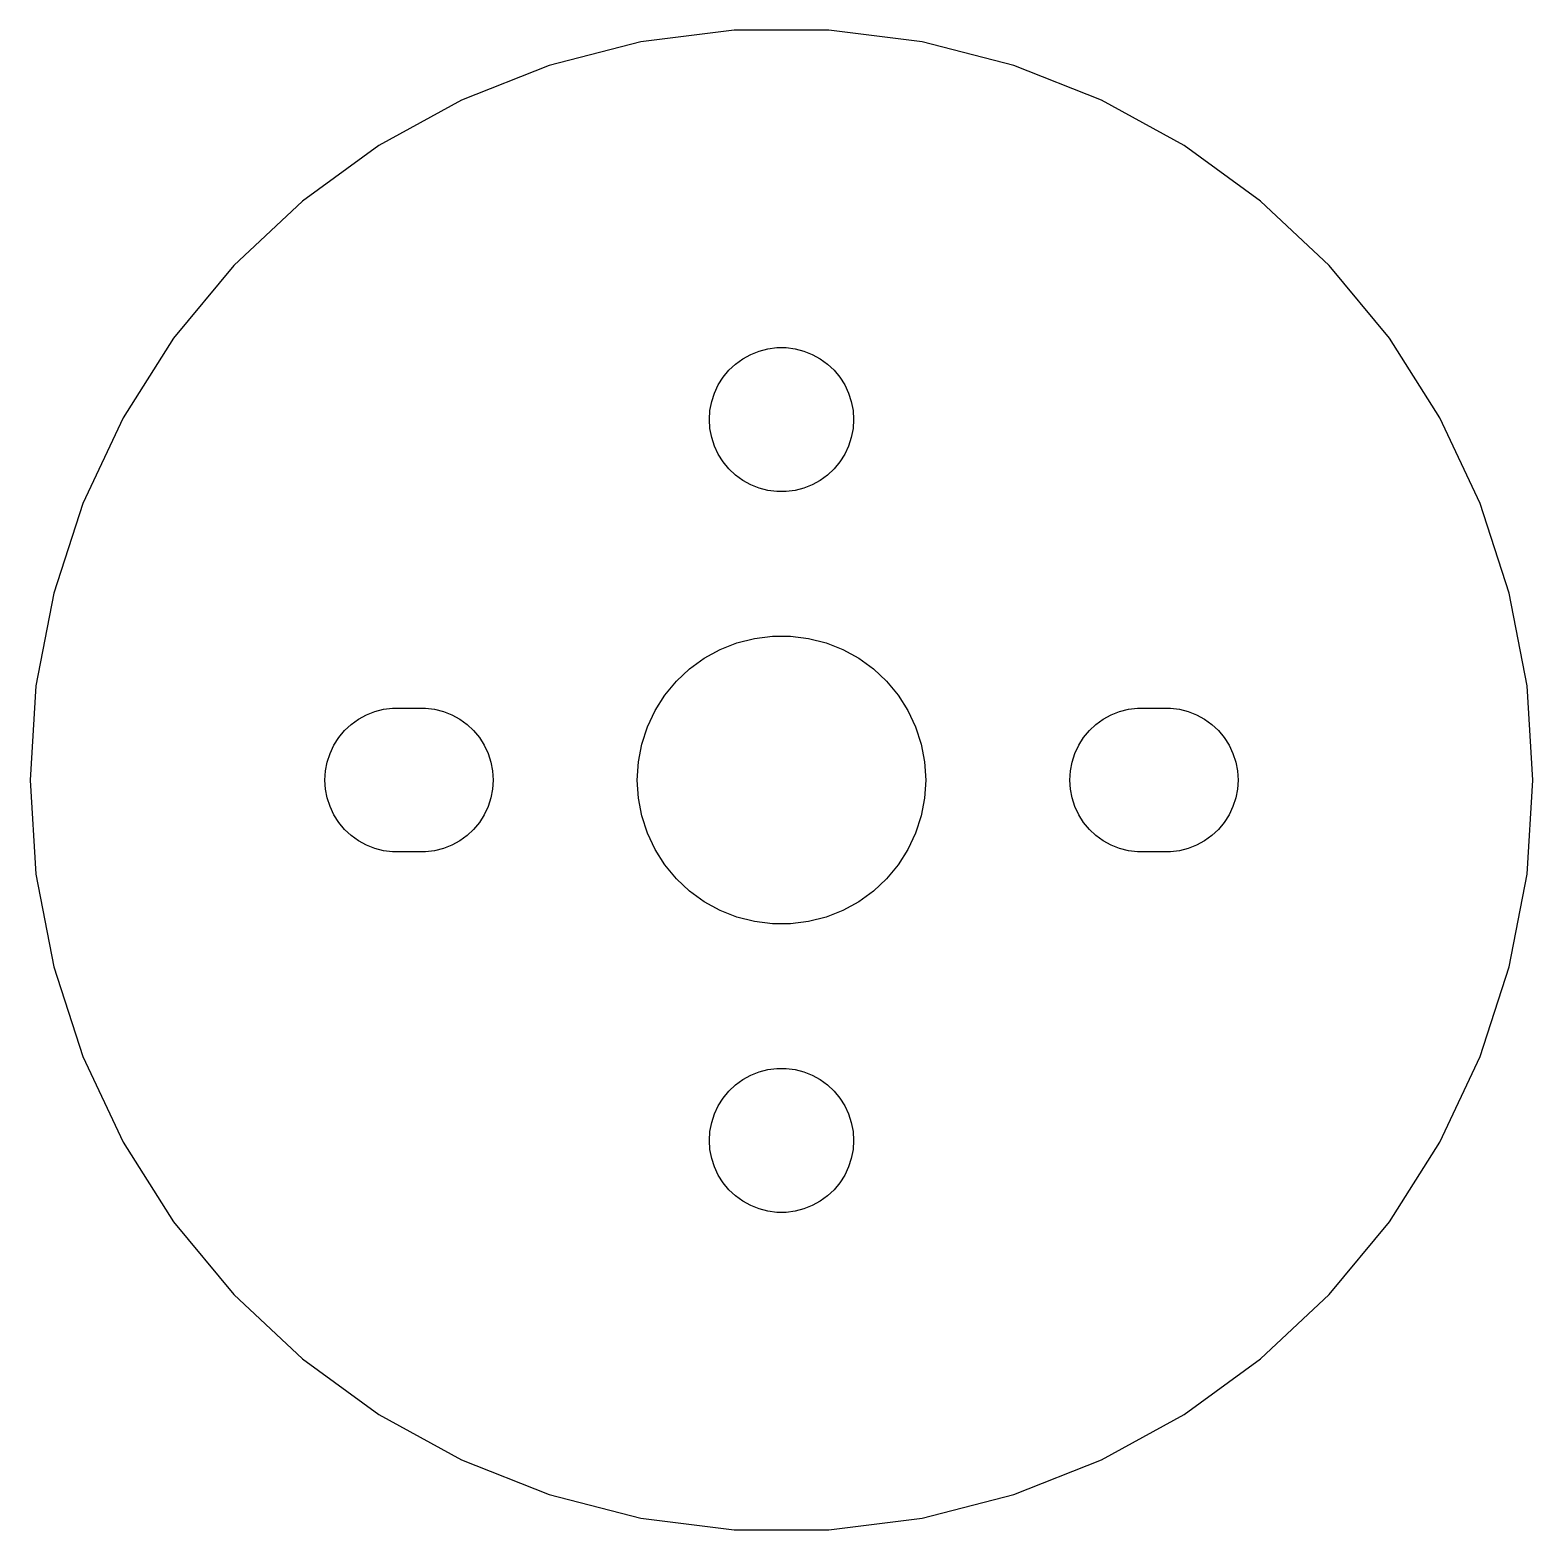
# Model space of a CAD drawing. Header units: metres. Extents: x -16 to 16, y -16 to 126.
# Drawn here: x -15.64 to 15.64, y -15.61 to 15.61 of the extents above.
import ezdxf

# ---------------------------------------------------------------- set-up
doc = ezdxf.new("R2010")
doc.units = ezdxf.units.M

msp = doc.modelspace()

# ---------------------------------------------------------------- linework, layer by layer
for p, q in [((-2.93004, 15.3598), (-4.83203, 14.8715)), ((-0.981842, 15.6059), (-2.93004, 15.3598)), ((0.981842, 15.6059), (-0.981842, 15.6059)), ((2.93004, 15.3598), (0.981842, 15.6059)), ((4.83203, 14.8715), (2.93004, 15.3598)), ((-4.83203, 14.8715), (-6.65782, 14.1486)), ((6.65782, 14.1486), (4.83203, 14.8715)), ((-6.65782, 14.1486), (-8.37862, 13.2026)), ((8.37862, 13.2026), (6.65782, 14.1486)), ((-8.37862, 13.2026), (-9.96727, 12.0484)), ((9.96727, 12.0484), (8.37862, 13.2026)), ((-9.96727, 12.0484), (-11.3987, 10.7041)), ((11.3987, 10.7041), (9.96727, 12.0484)), ((-11.3987, 10.7041), (-12.6504, 9.19107)), ((12.6504, 9.19107), (11.3987, 10.7041)), ((-12.6504, 9.19107), (-13.7026, 7.53308)), ((13.7026, 7.53308), (12.6504, 9.19107)), ((-0.956131, 8.65576), (-0.803726, 8.76648)), ((-0.803726, 8.76648), (-0.638657, 8.85724)), ((-0.638657, 8.85724), (-0.463516, 8.92657)), ((-0.463516, 8.92657), (-0.281067, 8.97342)), ((-0.281067, 8.97342), (-0.094177, 8.99704)), ((-0.094177, 8.99704), (0.094177, 8.99704)), ((0.094177, 8.99704), (0.281067, 8.97342)), ((0.281067, 8.97342), (0.463516, 8.92657)), ((0.463516, 8.92657), (0.638657, 8.85724)), ((0.638657, 8.85724), (0.803726, 8.76648)), ((0.803726, 8.76648), (0.956131, 8.65576)), ((-1.21352, 8.38167), (-1.09344, 8.52681)), ((-1.09344, 8.52681), (-0.956131, 8.65576)), ((0.956131, 8.65576), (1.09344, 8.52681)), ((1.09344, 8.52681), (1.21352, 8.38167)), ((-1.39465, 8.05219), (-1.31445, 8.22263)), ((-1.31445, 8.22263), (-1.21352, 8.38167)), ((1.21352, 8.38167), (1.31445, 8.22263)), ((1.31445, 8.22263), (1.39465, 8.05219)), ((-1.48816, 7.68799), (-1.45287, 7.87303)), ((-1.45287, 7.87303), (-1.39465, 8.05219)), ((1.39465, 8.05219), (1.45287, 7.87303)), ((1.45287, 7.87303), (1.48816, 7.68799)), ((-13.7026, 7.53308), (-14.5387, 5.75629)), ((-1.5, 7.5), (-1.48816, 7.68799)), ((1.48816, 7.68799), (1.5, 7.5)), ((14.5387, 5.75629), (13.7026, 7.53308)), ((-1.48816, 7.312), (-1.5, 7.5)), ((-1.45287, 7.12695), (-1.48816, 7.312)), ((1.48816, 7.312), (1.45287, 7.12695)), ((1.5, 7.5), (1.48816, 7.312)), ((-1.39465, 6.9478), (-1.45287, 7.12695)), ((-1.31445, 6.77736), (-1.39465, 6.9478)), ((1.39465, 6.9478), (1.31445, 6.77736)), ((1.45287, 7.12695), (1.39465, 6.9478)), ((-1.21352, 6.61832), (-1.31445, 6.77736)), ((-1.09344, 6.47318), (-1.21352, 6.61832)), ((1.21352, 6.61832), (1.09344, 6.47318)), ((1.31445, 6.77736), (1.21352, 6.61832)), ((-0.956131, 6.34422), (-1.09344, 6.47318)), ((-0.803726, 6.23351), (-0.956131, 6.34422)), ((0.956131, 6.34422), (0.803726, 6.23351)), ((1.09344, 6.47318), (0.956131, 6.34422)), ((-0.638657, 6.14275), (-0.803726, 6.23351)), ((-0.463516, 6.07341), (-0.638657, 6.14275)), ((-0.281067, 6.02657), (-0.463516, 6.07341)), ((-0.094177, 6.00294), (-0.281067, 6.02657)), ((0.094177, 6.00294), (-0.094177, 6.00294)), ((0.281067, 6.02657), (0.094177, 6.00294)), ((0.463516, 6.07341), (0.281067, 6.02657)), ((0.638657, 6.14275), (0.463516, 6.07341)), ((0.803726, 6.23351), (0.638657, 6.14275)), ((-14.5387, 5.75629), (-15.1455, 3.8887)), ((15.1455, 3.8887), (14.5387, 5.75629)), ((-15.1455, 3.8887), (-15.5135, 1.95981)), ((15.5135, 1.95981), (15.1455, 3.8887)), ((-1.27733, 2.71448), (-0.927048, 2.85316)), ((-0.927048, 2.85316), (-0.562134, 2.94685)), ((-0.562134, 2.94685), (-0.18837, 2.99408)), ((-0.18837, 2.99408), (0.18837, 2.99408)), ((0.18837, 2.99408), (0.562134, 2.94685)), ((0.562134, 2.94685), (0.927048, 2.85316)), ((0.927048, 2.85316), (1.27733, 2.71448)), ((-1.91226, 2.31154), (-1.60747, 2.53297)), ((-1.60747, 2.53297), (-1.27733, 2.71448)), ((1.27733, 2.71448), (1.60747, 2.53297)), ((1.60747, 2.53297), (1.91226, 2.31154)), ((-2.1869, 2.05363), (-1.91226, 2.31154)), ((1.91226, 2.31154), (2.1869, 2.05363)), ((-15.5135, 1.95981), (-15.6368, 0)), ((-2.42705, 1.76335), (-2.1869, 2.05363)), ((2.1869, 2.05363), (2.42705, 1.76335)), ((15.6368, 0), (15.5135, 1.95981)), ((-2.62891, 1.44525), (-2.42705, 1.76335)), ((2.42705, 1.76335), (2.62891, 1.44525)), ((-8.95613, 1.15576), (-8.80373, 1.26648)), ((-8.80373, 1.26648), (-8.63866, 1.35724)), ((-8.63866, 1.35724), (-8.46352, 1.42657)), ((-8.46352, 1.42657), (-8.28107, 1.47342)), ((-8.28107, 1.47342), (-8.09418, 1.49704)), ((-8.09418, 1.49704), (-7.40581, 1.49704)), ((-7.40581, 1.49704), (-7.21892, 1.47342)), ((-7.21892, 1.47342), (-7.03647, 1.42657)), ((-7.03647, 1.42657), (-6.86133, 1.35724)), ((-6.86133, 1.35724), (-6.69626, 1.26648)), ((-6.69626, 1.26648), (-6.54385, 1.15576)), ((-2.78932, 1.10437), (-2.62891, 1.44525)), ((2.62891, 1.44525), (2.78932, 1.10437)), ((6.54385, 1.15576), (6.69626, 1.26648)), ((6.69626, 1.26648), (6.86133, 1.35724)), ((6.86133, 1.35724), (7.03647, 1.42657)), ((7.03647, 1.42657), (7.21892, 1.47342)), ((7.21892, 1.47342), (7.40581, 1.49704)), ((7.40581, 1.49704), (8.09418, 1.49704)), ((8.09418, 1.49704), (8.28107, 1.47342)), ((8.28107, 1.47342), (8.46352, 1.42657)), ((8.46352, 1.42657), (8.63866, 1.35724)), ((8.63866, 1.35724), (8.80373, 1.26648)), ((8.80373, 1.26648), (8.95613, 1.15576)), ((-9.21352, 0.881668), (-9.09344, 1.02681)), ((-9.09344, 1.02681), (-8.95613, 1.15576)), ((-6.54385, 1.15576), (-6.40654, 1.02681)), ((-6.40654, 1.02681), (-6.28647, 0.881668)), ((-2.90575, 0.746063), (-2.78932, 1.10437)), ((2.78932, 1.10437), (2.90575, 0.746063)), ((6.28647, 0.881668), (6.40654, 1.02681)), ((6.40654, 1.02681), (6.54385, 1.15576)), ((8.95613, 1.15576), (9.09344, 1.02681)), ((9.09344, 1.02681), (9.21352, 0.881668)), ((-9.39465, 0.552185), (-9.31445, 0.722626)), ((-9.31445, 0.722626), (-9.21352, 0.881668)), ((-6.28647, 0.881668), (-6.18553, 0.722626)), ((-6.18553, 0.722626), (-6.10533, 0.552185)), ((-2.97633, 0.375992), (-2.90575, 0.746063)), ((2.90575, 0.746063), (2.97633, 0.375992)), ((6.10533, 0.552185), (6.18553, 0.722626)), ((6.18553, 0.722626), (6.28647, 0.881668)), ((9.21352, 0.881668), (9.31445, 0.722626)), ((9.31445, 0.722626), (9.39465, 0.552185)), ((-9.48816, 0.187988), (-9.45287, 0.373032)), ((-9.45287, 0.373032), (-9.39465, 0.552185)), ((-6.10533, 0.552185), (-6.04712, 0.373032)), ((-6.04712, 0.373032), (-6.01183, 0.187988)), ((-3, 0), (-2.97633, 0.375992)), ((2.97633, 0.375992), (3, 0)), ((6.01183, 0.187988), (6.04712, 0.373032)), ((6.04712, 0.373032), (6.10533, 0.552185)), ((9.39465, 0.552185), (9.45287, 0.373032)), ((9.45287, 0.373032), (9.48816, 0.187988)), ((-15.6368, 0), (-15.5135, -1.95981)), ((-9.5, 0), (-9.48816, 0.187988)), ((-9.48816, -0.187988), (-9.5, 0)), ((-6.01183, 0.187988), (-6, 0)), ((-6, 0), (-6.01183, -0.187988)), ((-2.97633, -0.375992), (-3, 0)), ((3, 0), (2.97633, -0.375992)), ((6, 0), (6.01183, 0.187988)), ((6.01183, -0.187988), (6, 0)), ((9.48816, 0.187988), (9.5, 0)), ((9.5, 0), (9.48816, -0.187988)), ((15.5135, -1.95981), (15.6368, 0)), ((-9.45287, -0.373032), (-9.48816, -0.187988)), ((-6.01183, -0.187988), (-6.04712, -0.373032)), ((6.04712, -0.373032), (6.01183, -0.187988)), ((9.48816, -0.187988), (9.45287, -0.373032)), ((-9.39465, -0.552185), (-9.45287, -0.373032)), ((-9.31445, -0.722626), (-9.39465, -0.552185)), ((-6.10533, -0.552185), (-6.18553, -0.722626)), ((-6.04712, -0.373032), (-6.10533, -0.552185)), ((-2.90575, -0.746063), (-2.97633, -0.375992)), ((2.97633, -0.375992), (2.90575, -0.746063)), ((6.10533, -0.552185), (6.04712, -0.373032)), ((6.18553, -0.722626), (6.10533, -0.552185)), ((9.39465, -0.552185), (9.31445, -0.722626)), ((9.45287, -0.373032), (9.39465, -0.552185)), ((-9.21352, -0.881668), (-9.31445, -0.722626)), ((-9.09344, -1.02681), (-9.21352, -0.881668)), ((-6.28647, -0.881668), (-6.40654, -1.02681)), ((-6.18553, -0.722626), (-6.28647, -0.881668)), ((-2.78932, -1.10437), (-2.90575, -0.746063)), ((2.90575, -0.746063), (2.78932, -1.10437)), ((6.28647, -0.881668), (6.18553, -0.722626)), ((6.40654, -1.02681), (6.28647, -0.881668)), ((9.21352, -0.881668), (9.09344, -1.02681)), ((9.31445, -0.722626), (9.21352, -0.881668)), ((-8.95613, -1.15576), (-9.09344, -1.02681)), ((-8.80373, -1.26648), (-8.95613, -1.15576)), ((-6.54385, -1.15576), (-6.69626, -1.26648)), ((-6.40654, -1.02681), (-6.54385, -1.15576)), ((-2.62891, -1.44525), (-2.78932, -1.10437)), ((2.78932, -1.10437), (2.62891, -1.44525)), ((6.54385, -1.15576), (6.40654, -1.02681)), ((6.69626, -1.26648), (6.54385, -1.15576)), ((8.95613, -1.15576), (8.80373, -1.26648)), ((9.09344, -1.02681), (8.95613, -1.15576)), ((-8.63866, -1.35724), (-8.80373, -1.26648)), ((-8.46352, -1.42657), (-8.63866, -1.35724)), ((-8.28107, -1.47342), (-8.46352, -1.42657)), ((-8.09418, -1.49704), (-8.28107, -1.47342)), ((-7.40581, -1.49704), (-8.09418, -1.49704)), ((-7.21892, -1.47342), (-7.40581, -1.49704)), ((-7.03647, -1.42657), (-7.21892, -1.47342)), ((-6.86133, -1.35724), (-7.03647, -1.42657)), ((-6.69626, -1.26648), (-6.86133, -1.35724)), ((-2.42705, -1.76335), (-2.62891, -1.44525)), ((2.62891, -1.44525), (2.42705, -1.76335)), ((6.86133, -1.35724), (6.69626, -1.26648)), ((7.03647, -1.42657), (6.86133, -1.35724)), ((7.21892, -1.47342), (7.03647, -1.42657)), ((7.40581, -1.49704), (7.21892, -1.47342)), ((8.09418, -1.49704), (7.40581, -1.49704)), ((8.28107, -1.47342), (8.09418, -1.49704)), ((8.46352, -1.42657), (8.28107, -1.47342)), ((8.63866, -1.35724), (8.46352, -1.42657)), ((8.80373, -1.26648), (8.63866, -1.35724)), ((-2.1869, -2.05363), (-2.42705, -1.76335)), ((2.42705, -1.76335), (2.1869, -2.05363)), ((-15.5135, -1.95981), (-15.1455, -3.8887)), ((-1.91226, -2.31154), (-2.1869, -2.05363)), ((2.1869, -2.05363), (1.91226, -2.31154)), ((15.1455, -3.8887), (15.5135, -1.95981)), ((-1.60747, -2.53297), (-1.91226, -2.31154)), ((1.91226, -2.31154), (1.60747, -2.53297)), ((-1.27733, -2.71448), (-1.60747, -2.53297)), ((-0.927048, -2.85316), (-1.27733, -2.71448)), ((1.27733, -2.71448), (0.927048, -2.85316)), ((1.60747, -2.53297), (1.27733, -2.71448)), ((-0.562134, -2.94685), (-0.927048, -2.85316)), ((-0.18837, -2.99408), (-0.562134, -2.94685)), ((0.18837, -2.99408), (-0.18837, -2.99408)), ((0.562134, -2.94685), (0.18837, -2.99408)), ((0.927048, -2.85316), (0.562134, -2.94685)), ((-15.1455, -3.8887), (-14.5387, -5.75629)), ((14.5387, -5.75629), (15.1455, -3.8887)), ((-14.5387, -5.75629), (-13.7026, -7.53308)), ((13.7026, -7.53308), (14.5387, -5.75629)), ((-0.956131, -6.34422), (-0.803726, -6.23351)), ((-0.803726, -6.23351), (-0.638657, -6.14275)), ((-0.638657, -6.14275), (-0.463516, -6.07341)), ((-0.463516, -6.07341), (-0.281067, -6.02657)), ((-0.281067, -6.02657), (-0.094177, -6.00294)), ((-0.094177, -6.00294), (0.094177, -6.00294)), ((0.094177, -6.00294), (0.281067, -6.02657)), ((0.281067, -6.02657), (0.463516, -6.07341)), ((0.463516, -6.07341), (0.638657, -6.14275)), ((0.638657, -6.14275), (0.803726, -6.23351)), ((0.803726, -6.23351), (0.956131, -6.34422)), ((-1.21352, -6.61832), (-1.09344, -6.47318)), ((-1.09344, -6.47318), (-0.956131, -6.34422)), ((0.956131, -6.34422), (1.09344, -6.47318)), ((1.09344, -6.47318), (1.21352, -6.61832)), ((-1.39465, -6.9478), (-1.31445, -6.77736)), ((-1.31445, -6.77736), (-1.21352, -6.61832)), ((1.21352, -6.61832), (1.31445, -6.77736)), ((1.31445, -6.77736), (1.39465, -6.9478)), ((-1.48816, -7.312), (-1.45287, -7.12695)), ((-1.45287, -7.12695), (-1.39465, -6.9478)), ((1.39465, -6.9478), (1.45287, -7.12695)), ((1.45287, -7.12695), (1.48816, -7.312)), ((-1.5, -7.5), (-1.48816, -7.312)), ((-1.48816, -7.68799), (-1.5, -7.5)), ((1.48816, -7.312), (1.5, -7.5)), ((1.5, -7.5), (1.48816, -7.68799)), ((-13.7026, -7.53308), (-12.6504, -9.19107)), ((-1.45287, -7.87303), (-1.48816, -7.68799)), ((1.48816, -7.68799), (1.45287, -7.87303)), ((12.6504, -9.19107), (13.7026, -7.53308)), ((-1.39465, -8.05219), (-1.45287, -7.87303)), ((-1.31445, -8.22263), (-1.39465, -8.05219)), ((1.39465, -8.05219), (1.31445, -8.22263)), ((1.45287, -7.87303), (1.39465, -8.05219)), ((-1.21352, -8.38167), (-1.31445, -8.22263)), ((-1.09344, -8.52681), (-1.21352, -8.38167)), ((1.21352, -8.38167), (1.09344, -8.52681)), ((1.31445, -8.22263), (1.21352, -8.38167)), ((-0.956131, -8.65576), (-1.09344, -8.52681)), ((-0.803726, -8.76648), (-0.956131, -8.65576)), ((0.956131, -8.65576), (0.803726, -8.76648)), ((1.09344, -8.52681), (0.956131, -8.65576)), ((-0.638657, -8.85724), (-0.803726, -8.76648)), ((-0.463516, -8.92657), (-0.638657, -8.85724)), ((-0.281067, -8.97342), (-0.463516, -8.92657)), ((-0.094177, -8.99704), (-0.281067, -8.97342)), ((0.094177, -8.99704), (-0.094177, -8.99704)), ((0.281067, -8.97342), (0.094177, -8.99704)), ((0.463516, -8.92657), (0.281067, -8.97342)), ((0.638657, -8.85724), (0.463516, -8.92657)), ((0.803726, -8.76648), (0.638657, -8.85724)), ((-12.6504, -9.19107), (-11.3987, -10.7041)), ((11.3987, -10.7041), (12.6504, -9.19107)), ((-11.3987, -10.7041), (-9.96727, -12.0484)), ((9.96727, -12.0484), (11.3987, -10.7041)), ((-9.96727, -12.0484), (-8.37862, -13.2026)), ((8.37862, -13.2026), (9.96727, -12.0484)), ((-8.37862, -13.2026), (-6.65782, -14.1486)), ((6.65782, -14.1486), (8.37862, -13.2026)), ((-6.65782, -14.1486), (-4.83203, -14.8715)), ((4.83203, -14.8715), (6.65782, -14.1486)), ((-4.83203, -14.8715), (-2.93004, -15.3598)), ((2.93004, -15.3598), (4.83203, -14.8715)), ((-2.93004, -15.3598), (-0.981842, -15.6059)), ((-0.981842, -15.6059), (0.981842, -15.6059)), ((0.981842, -15.6059), (2.93004, -15.3598))]:
    msp.add_line(p, q)

doc.saveas('drawing.dxf')
